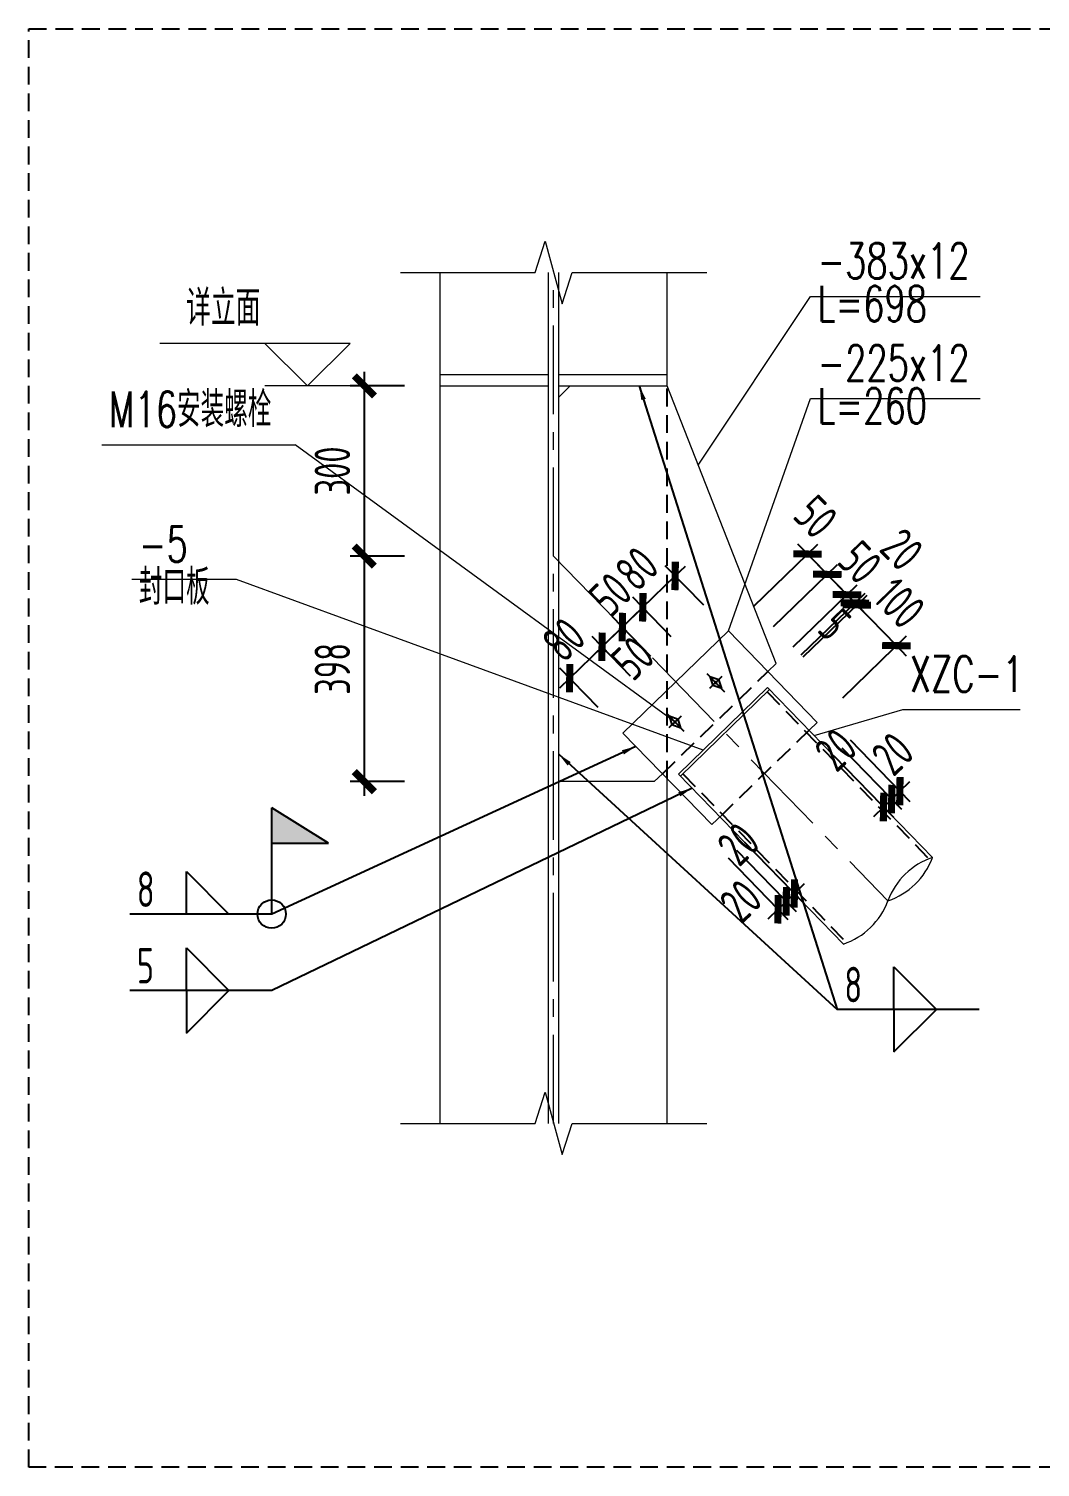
# Model space of a CAD drawing. Extents: x -1201378 to 2367219, y -619313 to 244905.
# Drawn here: x 430228 to 444489, y -422187 to -401900 of the extents above; entities that cross this region are included whole.
import ezdxf
from ezdxf.enums import TextEntityAlignment as Align

# ---------------------------------------------------------------- set-up
doc = ezdxf.new("R2010")
doc.units = 0
doc.header["$LTSCALE"] = 1000
doc.linetypes.add('CENTER', pattern=[2, 1.25, -0.25, 0.25, -0.25])
doc.linetypes.add('HIDDEN', pattern=[0.375, 0.25, -0.125])
doc.layers.get('0').update_dxf_attribs({"linetype": 'CONTINUOUS'})
doc.layers.get('Defpoints').update_dxf_attribs({"linetype": 'CONTINUOUS'})
for name, color, linetype in [('BOLT', 7, 'CONTINUOUS'), ('S-SHAPE2', 165, 'HIDDEN'), ('S-SS', 111, 'CONTINUOUS'), ('WELD', 7, 'CONTINUOUS'), ('WELD_TEXT', 7, 'CONTINUOUS')]:
    doc.layers.add(name, color=color, linetype=linetype)
for name, color, linetype, lineweight in [('S-bkl', 4, 'CONTINUOUS', 0), ('S-dim', 81, 'CONTINUOUS', 0), ('S-dote', 5, 'CENTER', 0), ('THIN', 7, 'CONTINUOUS', 0)]:
    doc.layers.add(name, color=color, linetype=linetype, lineweight=lineweight)
doc.styles.add('TSSD_Dimension', font='tssdeng.shx', dxfattribs={"width": 0.7, "bigfont": 'hztxt.shx'})
doc.styles.add('TSSD_Label', font='tssdeng.shx', dxfattribs={"width": 0.7, "bigfont": 'hztxt.shx'})
doc.styles.add('TSSD_Rein', font='tj-romans1.shx', dxfattribs={"width": 0.7, "bigfont": 'tj-hztxt.shx'})
doc.dimstyles.new('TSSD_25_200', dxfattribs={"dimtxt": 500, "dimasz": 200, "dimexe": 200, "dimexo": 500, "dimgap": 200, "dimtad": 1, "dimdec": 0, "dimlfac": 0.125, "dimzin": 0, "dimdsep": 46, "dimtxsty": 'TSSD_Dimension', "dimblk": 'ARCHTICK', "dimcen": 0, "dimdle": 200, "dimclrt": 7, "dimadec": 0, "dimazin": 0, "dimtfac": 1, "dimtdec": 0, "dimtix": 1, "dimtmove": 2, "dimatfit": 3, "dimfxl": 1, "dimtolj": 1, "dimtzin": 0, "dimarcsym": 0})
doc.dimstyles.new('TSSD_LEADER_STYLE_200.0', dxfattribs={"dimtxt": 0.18, "dimasz": 200, "dimexe": 0.18, "dimexo": 0.0625, "dimgap": 0.09, "dimtad": 0, "dimtih": 1, "dimtoh": 1, "dimdec": 4, "dimzin": 0, "dimdsep": 46, "dimtxsty": 'Standard', "dimcen": 0.09, "dimadec": 0, "dimazin": 0, "dimtfac": 1, "dimtdec": 4, "dimtofl": 0, "dimtmove": 0, "dimatfit": 3, "dimfxl": 1, "dimtolj": 1, "dimtzin": 0, "dimarcsym": 0})

# ---------------------------------------------------------------- blocks, each defined once
blk = doc.blocks.new('_ArchTick')
at = {"color": 0, "linetype": 'ByBlock', "const_width": 0.5}
blk.add_lwpolyline([(-0.71, -0.71), (0.71, 0.71)], dxfattribs=at)
blk = doc.blocks.new('*D6084')
at = {"layer": 'Defpoints', "color": 0, "transparency": 16777216}
for p in [(1616462, -102787), (1615393, -105187), (1616462, -105187)]:
    blk.add_point(p, dxfattribs=at)
at = {"layer": 'S-dim', "color": 0, "lineweight": -2, "transparency": 16777216}
for p, q in [((1615393, -102587), (1615393, -105387)), ((1615962, -102787), (1615193, -102787)), ((1615962, -105187), (1615193, -105187))]:
    blk.add_line(p, q, dxfattribs=at)
at = {"layer": 'S-dim', "color": 0, "lineweight": -2, "transparency": 16777216, "xscale": 200, "yscale": 200, "zscale": 200}
for p, rotation in [((1615393, -102787), 90), ((1615393, -105187), 270)]:
    blk.add_blockref('_ArchTick', p, dxfattribs=dict(at, rotation=rotation))
at = {"layer": 'S-dim', "color": 7, "transparency": 16777216, "insert": (1614943, -103987), "char_height": 500, "attachment_point": 5, "rotation": 90, "style": 'TSSD_Dimension'}
blk.add_mtext('\\A1;300', dxfattribs=at)
blk = doc.blocks.new('*D6085')
at = {"layer": 'Defpoints', "color": 0, "transparency": 16777216}
for p in [(1616462, -105187), (1615393, -108368), (1616462, -108368)]:
    blk.add_point(p, dxfattribs=at)
at = {"layer": 'S-dim', "color": 0, "lineweight": -2, "transparency": 16777216}
for p, q in [((1615393, -104987), (1615393, -108568)), ((1615962, -105187), (1615193, -105187)), ((1615962, -108368), (1615193, -108368))]:
    blk.add_line(p, q, dxfattribs=at)
at = {"layer": 'S-dim', "color": 0, "lineweight": -2, "transparency": 16777216, "xscale": 200, "yscale": 200, "zscale": 200}
for p, rotation in [((1615393, -105187), 90), ((1615393, -108368), 270)]:
    blk.add_blockref('_ArchTick', p, dxfattribs=dict(at, rotation=rotation))
at = {"layer": 'S-dim', "color": 7, "transparency": 16777216, "insert": (1614943, -106778), "char_height": 500, "attachment_point": 5, "rotation": 90, "style": 'TSSD_Dimension'}
blk.add_mtext('\\A1;398', dxfattribs=at)
blk = doc.blocks.new('*D6037')
at = {"layer": 'Defpoints', "color": 0, "transparency": 16777216}
for p in [(1621894, -107421), (1621780, -107532), (1622944, -108503)]:
    blk.add_point(p, dxfattribs=at)
at = {"layer": 'S-dim', "color": 0, "lineweight": -2, "transparency": 16777216}
for p, q in [((1622128, -107891), (1622968, -108758)), ((1622242, -107780), (1623083, -108647)), ((1622829, -108614), (1622944, -108503)), ((1622944, -108503), (1623087, -108364)), ((1622829, -108614), (1622685, -108754))]:
    blk.add_line(p, q, dxfattribs=at)
at = {"layer": 'S-dim', "color": 0, "lineweight": -2, "transparency": 16777216, "xscale": 200, "yscale": 200, "zscale": 200}
for p, rotation in [((1622944, -108503), 224.1224527467531), ((1622829, -108614), 44.12245274675305)]:
    blk.add_blockref('_ArchTick', p, dxfattribs=dict(at, rotation=rotation))
at = {"layer": 'S-dim', "color": 7, "transparency": 16777216, "insert": (1622843, -107974), "char_height": 500, "attachment_point": 5, "rotation": 44.1225, "style": 'TSSD_Dimension'}
blk.add_mtext('\\A1;20', dxfattribs=at)
blk = doc.blocks.new('*D6038')
at = {"layer": 'Defpoints', "color": 0, "transparency": 16777216}
for p in [(1620177, -109086), (1620292, -108975), (1621342, -110057)]:
    blk.add_point(p, dxfattribs=at)
at = {"layer": 'S-dim', "color": 0, "lineweight": -2, "transparency": 16777216}
for p, q in [((1620640, -109334), (1621481, -110200)), ((1620525, -109445), (1621366, -110312)), ((1621342, -110057), (1621485, -109918)), ((1621227, -110168), (1621342, -110057)), ((1621227, -110168), (1621083, -110308))]:
    blk.add_line(p, q, dxfattribs=at)
at = {"layer": 'S-dim', "color": 0, "lineweight": -2, "transparency": 16777216, "xscale": 200, "yscale": 200, "zscale": 200}
for p, rotation in [((1621227, -110168), 44.12245274675489), ((1621342, -110057), 224.1224527467549)]:
    blk.add_blockref('_ArchTick', p, dxfattribs=dict(at, rotation=rotation))
at = {"layer": 'S-dim', "color": 7, "transparency": 16777216, "insert": (1620701, -110051), "char_height": 500, "attachment_point": 5, "rotation": 44.1225, "style": 'TSSD_Dimension'}
blk.add_mtext('\\A1;20', dxfattribs=at)
blk = doc.blocks.new('*D6039')
at = {"layer": 'Defpoints', "color": 0, "transparency": 16777216}
for p in [(1620407, -108863), (1620292, -108975), (1621457, -109946)]:
    blk.add_point(p, dxfattribs=at)
at = {"layer": 'S-dim', "color": 0, "lineweight": -2, "transparency": 16777216}
for p, q in [((1620640, -109334), (1621481, -110200)), ((1620755, -109222), (1621596, -110089)), ((1621342, -110057), (1621457, -109946)), ((1621457, -109946), (1621600, -109806)), ((1621342, -110057), (1621198, -110196))]:
    blk.add_line(p, q, dxfattribs=at)
at = {"layer": 'S-dim', "color": 0, "lineweight": -2, "transparency": 16777216, "xscale": 200, "yscale": 200, "zscale": 200}
for p, rotation in [((1621457, -109946), 224.1224527467474), ((1621342, -110057), 44.12245274674737)]:
    blk.add_blockref('_ArchTick', p, dxfattribs=dict(at, rotation=rotation))
at = {"layer": 'S-dim', "color": 7, "transparency": 16777216, "insert": (1620668, -109247), "char_height": 500, "attachment_point": 5, "rotation": 44.1225, "style": 'TSSD_Dimension'}
blk.add_mtext('\\A1;20', dxfattribs=at)
blk = doc.blocks.new('*D6040')
at = {"layer": 'Defpoints', "color": 0, "transparency": 16777216}
for p in [(1621665, -107644), (1621780, -107532), (1622829, -108614)]:
    blk.add_point(p, dxfattribs=at)
at = {"layer": 'S-dim', "color": 0, "lineweight": -2, "transparency": 16777216}
for p, q in [((1622128, -107891), (1622968, -108758)), ((1622013, -108003), (1622853, -108869)), ((1622829, -108614), (1622973, -108475)), ((1622714, -108726), (1622571, -108865)), ((1622714, -108726), (1622829, -108614))]:
    blk.add_line(p, q, dxfattribs=at)
at = {"layer": 'S-dim', "color": 0, "lineweight": -2, "transparency": 16777216, "xscale": 200, "yscale": 200, "zscale": 200}
for p, rotation in [((1622714, -108726), 44.12245274685601), ((1622829, -108614), 224.122452746856)]:
    blk.add_blockref('_ArchTick', p, dxfattribs=dict(at, rotation=rotation))
at = {"layer": 'S-dim', "color": 7, "transparency": 16777216, "insert": (1622041, -107916), "char_height": 500, "attachment_point": 5, "rotation": 44.1225, "style": 'TSSD_Dimension'}
blk.add_mtext('\\A1;20', dxfattribs=at)
blk = doc.blocks.new('*D6041')
at = {"layer": 'Defpoints', "color": 0, "transparency": 16777216}
for p in [(1618745, -106466), (1619496, -107240), (1619039, -107683)]:
    blk.add_point(p, dxfattribs=at)
at = {"layer": 'S-dim', "color": 0, "lineweight": -2, "transparency": 16777216}
for p, q in [((1618289, -106909), (1618745, -106466)), ((1619147, -106881), (1618606, -106323)), ((1618745, -106466), (1618889, -106327)), ((1618289, -106909), (1618145, -107048)), ((1618691, -107324), (1618150, -106766))]:
    blk.add_line(p, q, dxfattribs=at)
at = {"layer": 'S-dim', "color": 0, "lineweight": -2, "transparency": 16777216, "xscale": 200, "yscale": 200, "zscale": 200}
for p, rotation in [((1618745, -106466), 224.1224527467756), ((1618289, -106909), 44.12245274677559)]:
    blk.add_blockref('_ArchTick', p, dxfattribs=dict(at, rotation=rotation))
at = {"layer": 'S-dim', "color": 7, "transparency": 16777216, "insert": (1618204, -106365), "char_height": 500, "attachment_point": 5, "rotation": 44.1225, "style": 'TSSD_Dimension'}
blk.add_mtext('\\A1;80', dxfattribs=at)
blk = doc.blocks.new('*D6042')
at = {"layer": 'Defpoints', "color": 0, "transparency": 16777216}
for p in [(1619032, -106188), (1619783, -106961), (1619496, -107240)]:
    blk.add_point(p, dxfattribs=at)
at = {"layer": 'S-dim', "color": 0, "lineweight": -2, "transparency": 16777216}
for p, q in [((1618602, -106606), (1619176, -106049)), ((1619435, -106602), (1618893, -106044)), ((1619147, -106881), (1618606, -106323))]:
    blk.add_line(p, q, dxfattribs=at)
at = {"layer": 'S-dim', "color": 0, "lineweight": -2, "transparency": 16777216, "xscale": 200, "yscale": 200, "zscale": 200}
for p, rotation in [((1619032, -106188), 44.12245274677694), ((1618745, -106466), 224.122452746777)]:
    blk.add_blockref('_ArchTick', p, dxfattribs=dict(at, rotation=rotation))
at = {"layer": 'S-dim', "color": 7, "transparency": 16777216, "insert": (1619179, -106626), "char_height": 500, "attachment_point": 5, "rotation": 44.1225, "style": 'TSSD_Dimension'}
blk.add_mtext('\\A1;50', dxfattribs=at)
blk = doc.blocks.new('*D6043')
at = {"layer": 'Defpoints', "color": 0, "transparency": 16777216}
for p in [(1619776, -105467), (1620526, -106240), (1620070, -106683)]:
    blk.add_point(p, dxfattribs=at)
at = {"layer": 'S-dim', "color": 0, "lineweight": -2, "transparency": 16777216}
for p, q in [((1619320, -105909), (1619776, -105467)), ((1620178, -105881), (1619637, -105323)), ((1619776, -105467), (1619920, -105327)), ((1619722, -106324), (1619180, -105766)), ((1619320, -105909), (1619176, -106049))]:
    blk.add_line(p, q, dxfattribs=at)
at = {"layer": 'S-dim', "color": 0, "lineweight": -2, "transparency": 16777216, "xscale": 200, "yscale": 200, "zscale": 200}
for p, rotation in [((1619776, -105467), 224.1224527467735), ((1619320, -105909), 44.12245274677343)]:
    blk.add_blockref('_ArchTick', p, dxfattribs=dict(at, rotation=rotation))
at = {"layer": 'S-dim', "color": 7, "transparency": 16777216, "insert": (1619235, -105365), "char_height": 500, "attachment_point": 5, "rotation": 44.1225, "style": 'TSSD_Dimension'}
blk.add_mtext('\\A1;80', dxfattribs=at)
blk = doc.blocks.new('*D6044')
at = {"layer": 'Defpoints', "color": 0, "transparency": 16777216}
for p in [(1619320, -105909), (1620070, -106683), (1619783, -106961)]:
    blk.add_point(p, dxfattribs=at)
at = {"layer": 'S-dim', "color": 0, "lineweight": -2, "transparency": 16777216}
for p, q in [((1619722, -106324), (1619180, -105766)), ((1619320, -105909), (1619463, -105770)), ((1619435, -106602), (1618893, -106044)), ((1619032, -106188), (1619320, -105909)), ((1619032, -106188), (1618889, -106327))]:
    blk.add_line(p, q, dxfattribs=at)
at = {"layer": 'S-dim', "color": 0, "lineweight": -2, "transparency": 16777216, "xscale": 200, "yscale": 200, "zscale": 200}
for p, rotation in [((1619320, -105909), 224.1224527467624), ((1619032, -106188), 44.12245274676233)]:
    blk.add_blockref('_ArchTick', p, dxfattribs=dict(at, rotation=rotation))
at = {"layer": 'S-dim', "color": 7, "transparency": 16777216, "insert": (1618863, -105726), "char_height": 500, "attachment_point": 5, "rotation": 44.1225, "style": 'TSSD_Dimension'}
blk.add_mtext('\\A1;50', dxfattribs=at)
blk = doc.blocks.new('*D6045')
at = {"layer": 'Defpoints', "color": 0, "transparency": 16777216}
for p in [(1621921, -105445), (1620526, -106240), (1620805, -106527)]:
    blk.add_point(p, dxfattribs=at)
at = {"layer": 'S-dim', "color": 0, "lineweight": -2, "transparency": 16777216}
for p, q in [((1620885, -105892), (1621786, -105019)), ((1621503, -105014), (1622060, -105589)), ((1621164, -106179), (1622064, -105306))]:
    blk.add_line(p, q, dxfattribs=at)
at = {"layer": 'S-dim', "color": 0, "lineweight": -2, "transparency": 16777216, "xscale": 200, "yscale": 200, "zscale": 200}
for p, rotation in [((1621642, -105158), 134.1224527467811), ((1621921, -105445), 314.1224527467811)]:
    blk.add_blockref('_ArchTick', p, dxfattribs=dict(at, rotation=rotation))
at = {"layer": 'S-dim', "color": 7, "transparency": 16777216, "insert": (1621759, -104633), "char_height": 500, "attachment_point": 5, "rotation": 314.1225, "style": 'TSSD_Dimension'}
blk.add_mtext('\\A1;50', dxfattribs=at)
blk = doc.blocks.new('*D6046')
at = {"layer": 'Defpoints', "color": 0, "transparency": 16777216}
for p in [(1622199, -105732), (1620805, -106527), (1621083, -106814)]:
    blk.add_point(p, dxfattribs=at)
at = {"layer": 'S-dim', "color": 0, "lineweight": -2, "transparency": 16777216}
for p, q in [((1621164, -106179), (1622064, -105306)), ((1621921, -105445), (1621781, -105302)), ((1621921, -105445), (1622199, -105732)), ((1621442, -106466), (1622343, -105593)), ((1622199, -105732), (1622338, -105876))]:
    blk.add_line(p, q, dxfattribs=at)
at = {"layer": 'S-dim', "color": 0, "lineweight": -2, "transparency": 16777216, "xscale": 200, "yscale": 200, "zscale": 200}
for p, rotation in [((1621921, -105445), 314.1224527467919), ((1622199, -105732), 134.1224527467919)]:
    blk.add_blockref('_ArchTick', p, dxfattribs=dict(at, rotation=rotation))
at = {"layer": 'S-dim', "color": 7, "transparency": 16777216, "insert": (1622383, -105275), "char_height": 500, "attachment_point": 5, "rotation": 314.1225, "style": 'TSSD_Dimension'}
blk.add_mtext('\\A1;50', dxfattribs=at)
blk = doc.blocks.new('*D6047')
at = {"layer": 'Defpoints', "color": 0, "transparency": 16777216}
for p in [(1622310, -105847), (1621083, -106814), (1621195, -106929)]:
    blk.add_point(p, dxfattribs=at)
at = {"layer": 'S-dim', "color": 0, "lineweight": -2, "transparency": 16777216}
for p, q in [((1621442, -106466), (1622343, -105593)), ((1622199, -105732), (1622060, -105589)), ((1621554, -106581), (1622454, -105708)), ((1622199, -105732), (1622310, -105847)), ((1622310, -105847), (1622450, -105991))]:
    blk.add_line(p, q, dxfattribs=at)
at = {"layer": 'S-dim', "color": 0, "lineweight": -2, "transparency": 16777216, "xscale": 200, "yscale": 200, "zscale": 200}
for p, rotation in [((1622199, -105732), 314.122452746772), ((1622310, -105847), 134.122452746772)]:
    blk.add_blockref('_ArchTick', p, dxfattribs=dict(at, rotation=rotation))
at = {"layer": 'S-dim', "color": 7, "transparency": 16777216, "insert": (1622973, -105094), "char_height": 500, "attachment_point": 5, "rotation": 314.1225, "style": 'TSSD_Dimension'}
blk.add_mtext('\\A1;20', dxfattribs=at)
blk = doc.blocks.new('*D6048')
at = {"layer": 'Defpoints', "color": 0, "transparency": 16777216}
for p in [(1622338, -105876), (1621195, -106929), (1621223, -106958)]:
    blk.add_point(p, dxfattribs=at)
at = {"layer": 'S-dim', "color": 0, "lineweight": -2, "transparency": 16777216}
for p, q in [((1621554, -106581), (1622454, -105708)), ((1621581, -106610), (1622482, -105737)), ((1622310, -105847), (1622171, -105704)), ((1622310, -105847), (1622338, -105876)), ((1622338, -105876), (1622478, -106019))]:
    blk.add_line(p, q, dxfattribs=at)
at = {"layer": 'S-dim', "color": 0, "lineweight": -2, "transparency": 16777216, "xscale": 200, "yscale": 200, "zscale": 200}
for p, rotation in [((1622310, -105847), 314.1224527467339), ((1622338, -105876), 134.1224527467339)]:
    blk.add_blockref('_ArchTick', p, dxfattribs=dict(at, rotation=rotation))
at = {"layer": 'S-dim', "color": 7, "transparency": 16777216, "insert": (1622025, -106152), "char_height": 500, "attachment_point": 5, "rotation": 314.1225, "style": 'TSSD_Dimension'}
blk.add_mtext('\\A1;5', dxfattribs=at)
blk = doc.blocks.new('*D6049')
at = {"layer": 'Defpoints', "color": 0, "transparency": 16777216}
for p in [(1622895, -106450), (1621223, -106958), (1621780, -107532)]:
    blk.add_point(p, dxfattribs=at)
at = {"layer": 'S-dim', "color": 0, "lineweight": -2, "transparency": 16777216}
for p, q in [((1621581, -106610), (1622482, -105737)), ((1622338, -105876), (1622199, -105732)), ((1622338, -105876), (1622895, -106450)), ((1622138, -107184), (1623039, -106311)), ((1622895, -106450), (1623034, -106594))]:
    blk.add_line(p, q, dxfattribs=at)
at = {"layer": 'S-dim', "color": 0, "lineweight": -2, "transparency": 16777216, "xscale": 200, "yscale": 200, "zscale": 200}
for p, rotation in [((1622338, -105876), 314.1224527467847), ((1622895, -106450), 134.1224527467847)]:
    blk.add_blockref('_ArchTick', p, dxfattribs=dict(at, rotation=rotation))
at = {"layer": 'S-dim', "color": 7, "transparency": 16777216, "insert": (1622940, -105850), "char_height": 500, "attachment_point": 5, "rotation": 314.1225, "style": 'TSSD_Dimension'}
blk.add_mtext('\\A1;100', dxfattribs=at)
blk = doc.blocks.new('_WELD001')
at = {"linetype": 'ByBlock'}
blk.add_hatch(color=0, dxfattribs=at).paths.add_polyline_path([(0, 1.5), (0, 1), (0.8, 1)])
at = {"color": 0, "linetype": 'ByBlock'}
for p, q in [((0, 0), (0, 1.5)), ((0.8, 1), (0, 1.5)), ((0, 1), (0.8, 1))]:
    blk.add_line(p, q, dxfattribs=at)
blk = doc.blocks.new('_WELD004')
at = {"color": 0, "linetype": 'ByBlock'}
for p, q in [((0, 1), (1, 0)), ((0, 0), (0, 1))]:
    blk.add_line(p, q, dxfattribs=at)
blk = doc.blocks.new('柱间支撑详图')
at = {"layer": 'BOLT'}
for p, q in [((1620223, -106840.8), (1620473.6, -107099.2)), ((1620434.4, -106886.5), (1620262.2, -107053.6)), ((1620264.8, -106883.9), (1620391.4, -106928.2)), ((1620264.8, -106883.9), (1620305.2, -107011.8)), ((1620431.8, -107056.2), (1620305.2, -107011.8)), ((1620431.8, -107056.2), (1620391.4, -106928.2)), ((1619648.7, -107397.8), (1619899.3, -107656.2)), ((1619860.2, -107443.4), (1619687.9, -107610.5)), ((1619690.5, -107440.8), (1619817.1, -107485.2)), ((1619690.5, -107440.8), (1619730.9, -107568.7)), ((1619857.6, -107613.1), (1619817.1, -107485.2)), ((1619857.6, -107613.1), (1619730.9, -107568.7))]:
    blk.add_line(p, q, dxfattribs=at)
at = {"layer": 'BOLT', "const_width": 25}
for points in [[(1620339.3, -106978.7, 1), (1620357.3, -106961.3, 1)], [(1619765, -107535.7, 1), (1619783, -107518.3, 1)]]:
    blk.add_lwpolyline(points, format="xyb", close=True, dxfattribs=at)
at = {"layer": 'S-bkl'}
for p, q in [((1616462.2, -113187.3), (1616462.2, -101187.3)), ((1617990.2, -113187.3), (1617990.2, -101187.3)), ((1618134.2, -113187.3), (1618134.2, -101187.3)), ((1619662.2, -102787.3), (1619662.2, -101187.3)), ((1616462.2, -102627.3), (1617990.2, -102627.3)), ((1618134.2, -102627.3), (1619662.2, -102627.3)), ((1616462.2, -102787.3), (1617990.2, -102787.3)), ((1618134.2, -102787.3), (1619662.2, -102787.3)), ((1618294.2, -102787.3), (1618134.2, -102947.3)), ((1621198.2, -106703), (1619662.2, -102787.3)), ((1619039, -107682.6), (1620526.4, -106240.1)), ((1620526.4, -106240.1), (1621779.5, -107532.2)), ((1621083.3, -106814.4), (1621198.2, -106703)), ((1619822.2, -108260.4), (1621079.9, -107040.6)), ((1619850, -108289.1), (1621107.7, -107069.3)), ((1621079.9, -107040.6), (1623405.2, -109438.3)), ((1619039, -107682.6), (1620292.1, -108974.7)), ((1621664.7, -107643.6), (1621779.5, -107532.2)), ((1619481.1, -108368.3), (1619595.9, -108256.9)), ((1619662.2, -113187.3), (1619662.2, -108325.2)), ((1619822.2, -108260.4), (1622147.5, -110658)), ((1619481.1, -108368.3), (1618134.2, -108368.3)), ((1620292.1, -108974.7), (1620441.4, -108829.9))]:
    blk.add_line(p, q, dxfattribs=at)
at = {"layer": 'S-dote'}
for p, q in [((1618062.2, -113187.3), (1618062.2, -101187.3)), ((1618062.2, -105187.3), (1622776.3, -110048.1))]:
    blk.add_line(p, q, dxfattribs=at)
at = {"layer": 'S-SHAPE2'}
for p, q in [((1619662.2, -108325.2), (1619662.2, -102787.3)), ((1619595.9, -108256.9), (1621083.3, -106814.4)), ((1621073.3, -107102.8), (1623370.7, -109471.7)), ((1621664.7, -107643.6), (1620441.4, -108829.9)), ((1619884.5, -108255.7), (1622181.9, -110624.6))]:
    blk.add_line(p, q, dxfattribs=at)
blk.add_lwpolyline([(1610662.2, -97750.1), (1654031.4, -97750.1), (1654031.4, -118037.2), (1610662.2, -118037.2)], close=True, dxfattribs=at)
at = {"layer": 'THIN'}
for p, q in [((1613992.7, -102187.3), (1612511.9, -102187.3)), ((1614592.7, -102787.3), (1613992.7, -102187.3)), ((1615192.7, -102187.3), (1613992.7, -102187.3)), ((1614592.7, -102787.3), (1615192.7, -102187.3)), ((1615192.7, -102787.3), (1613992.7, -102787.3)), ((1611692.8, -103617.3), (1614419.2, -103617.3)), ((1619774, -107527), (1614419.2, -103617.3))]:
    blk.add_line(p, q, dxfattribs=at)
for points in [[(1615902.2, -101187.3), (1617802.2, -101187.3), (1617942.2, -100747.3), (1618182.2, -101627.3), (1618322.2, -101187.3), (1620222.2, -101187.3)], [(1620100.3, -103904.3), (1621682.4, -101523.8), (1624075.7, -101523.8)], [(1620526.4, -106240.1), (1621682.4, -102963.7), (1624075.7, -102963.7)], [(1620169.8, -107923.3), (1613593, -105518.8), (1612114.7, -105518.8)], [(1621737.9, -107719.1), (1622984.9, -107350.1), (1624642.1, -107350.1)], [(1615902.2, -113187.3), (1617802.2, -113187.3), (1617942.2, -112747.3), (1618182.2, -113627.3), (1618322.2, -113187.3), (1620222.2, -113187.3)]]:
    blk.add_lwpolyline(points, dxfattribs=at)
for centre, start, end in [((1623723.7, -110395.9), 108.40087, 159.84404), ((1622457.7, -109090.5), 288.40087, 339.84404), ((1621828.9, -109700.4), 288.40087, 339.84404)]:
    blk.add_arc(centre, 1009.2, start, end, dxfattribs=at)
at = {"layer": 'WELD'}
for p, q in [((1614087.2, -110235.9), (1612085.2, -110235.9)), ((1614087.2, -111314.1), (1612085.2, -111314.1)), ((1624062.9, -111580.5), (1622060.9, -111580.5))]:
    blk.add_line(p, q, dxfattribs=at)
blk.add_circle((1614087.2, -110235.9), 200, dxfattribs=at)
for name, p, xscale, yscale, zscale in [('_WELD001', (1614087.2, -110235.9), 1000, 1000, 1000), ('_WELD004', (1612885.2, -110235.9), 600, 600, 600), ('_WELD004', (1612885.2, -111314.1), 600, 600, 600), ('_WELD004', (1622860.9, -111580.5), 600, 600, 600)]:
    blk.add_blockref(name, p, dxfattribs=dict(at, xscale=xscale, yscale=yscale, zscale=zscale))
at = {"layer": 'WELD', "xscale": -600, "yscale": 600, "zscale": 600, "rotation": 180}
for p in [(1612885.2, -111314.1), (1622860.9, -111580.5)]:
    blk.add_blockref('_WELD004', p, dxfattribs=at)
at = {"layer": 'THIN', "style": 'TSSD_Rein', "width": 0.7}
for s, p in [('-383x12', (1621782.4, -101423.8)), ('L=698', (1621782.4, -102027.7)), ('-225x12', (1621782.4, -102863.7)), ('M16安装螺栓', (1611792.8, -103517.3)), ('L=260', (1621782.4, -103467.5)), ('-5', (1612214.7, -105418.8)), ('封口板', (1612214.7, -106022.7)), ('XZC-1', (1623084.9, -107250.1))]:
    blk.add_text(s, height=500, dxfattribs=at).set_placement(p, align=Align.BOTTOM_LEFT)
at = {"layer": 'THIN', "style": 'TSSD_Label', "width": 0.7}
blk.add_text('详立面', height=500, dxfattribs=at).set_placement((1613929.1, -102087.3), align=Align.BOTTOM_RIGHT)
at = {"layer": 'WELD_TEXT', "style": 'TSSD_Dimension', "width": 0.7}
for s, p in [('8', (1612185.2, -110135.9)), ('5', (1612185.2, -111214.1)), ('8', (1622160.9, -111480.5))]:
    blk.add_text(s, height=500, dxfattribs=at).set_placement(p)
at = {"layer": 'S-dim'}
for base, p1, p2, picture, middle in [((1615392.7, -105187.3), (1616462.2, -102787.3), (1616462.2, -105187.3), '*D6084', (1614942.7, -103987.3)), ((1615392.7, -108368.3), (1616462.2, -105187.3), (1616462.2, -108368.3), '*D6085', (1614942.7, -106777.8))]:
    dim = blk.add_linear_dim(base=base, p1=p1, p2=p2, angle=270, dimstyle='TSSD_25_200', dxfattribs=at)
    dim.commit()
    dim.dimension.update_dxf_attribs({"geometry": picture, "text_midpoint": middle})
for base, p1, p2, angle, picture, middle in [((1621920.6, -105445.2), (1620526.4, -106240.1), (1620804.9, -106527.2), 314.12245, '*D6045', (1621759.4, -104632.6)), ((1622310.5, -105847.2), (1621083.3, -106814.4), (1621194.7, -106929.2), 314.12245, '*D6047', (1622972.6, -105093.5)), ((1622338.3, -105875.9), (1621194.7, -106929.2), (1621222.6, -106958), 314.12245, '*D6048', (1622025.3, -106151.6)), ((1619032.5, -106187.8), (1619495.5, -107239.8), (1619782.7, -106961.4), 44.12245, '*D6042', (1619179, -106626.2)), ((1622829.1, -108614.4), (1621664.7, -107643.6), (1621779.5, -107532.2), 44.12245, '*D6040', (1622040.6, -107916.4)), ((1622943.9, -108503), (1621779.5, -107532.2), (1621894.4, -107420.8), 44.12245, '*D6037', (1622842.8, -107974.3)), ((1621456.5, -109945.5), (1620292.1, -108974.7), (1620407, -108863.4), 44.12245, '*D6039', (1620668.1, -109247.5)), ((1621341.7, -110056.9), (1620177.3, -109086.1), (1620292.1, -108974.7), 44.12245, '*D6038', (1620701.4, -110051))]:
    dim = blk.add_linear_dim(base=base, p1=p1, p2=p2, angle=angle, dimstyle='TSSD_25_200', dxfattribs=at)
    dim.commit()
    dim.dimension.update_dxf_attribs({"geometry": picture, "text_midpoint": middle, "dimtype": 129})
for p1, p2, distance, picture, middle in [((1620069.8186, -106682.8762), (1620526.3734, -106240.0967), 1077.5546, '*D6043', (1619234.6214, -105364.9259)), ((1620804.9, -106527.2), (1621083.3, -106814.4), 1554.3, '*D6046', (1622382.9, -105275.5)), ((1619782.7, -106961.4), (1620069.8, -106682.9), 1077.6, '*D6044', (1618862.8, -105725.6)), ((1621222.6, -106958), (1621779.5, -107532.2), 1554.3, '*D6049', (1622939.8, -105849.7))]:
    dim = blk.add_aligned_dim(p1=p1, p2=p2, distance=distance, dimstyle='TSSD_25_200', dxfattribs=at)
    dim.commit()
    dim.dimension.update_dxf_attribs({"geometry": picture, "text_midpoint": middle})
dim = blk.add_aligned_dim(p1=(1619039, -107682.6), p2=(1619495.5, -107239.8), distance=1077.6, text='80', dimstyle='TSSD_25_200', dxfattribs=at)
dim.commit()
dim.dimension.update_dxf_attribs({"geometry": '*D6041', "text_midpoint": (1618203.8, -106364.7)})
at = {"layer": 'WELD'}
for points in [[(1619270.1, -102787.3), (1622060.9, -111580.5)], [(1619221.7, -107871), (1614087.2, -110235.9)], [(1618134.2, -107981.6), (1622060.9, -111580.5)], [(1620015.2, -108459.3), (1614087.2, -111314.1)]]:
    blk.add_leader(points, dimstyle='TSSD_LEADER_STYLE_200.0', dxfattribs=at)

msp = doc.modelspace()

# ---------------------------------------------------------------- block references
at = {"layer": 'S-SS'}
msp.add_blockref('柱间支撑详图', (-1180433.8, -304149.5), dxfattribs=at)

doc.saveas('drawing.dxf')
